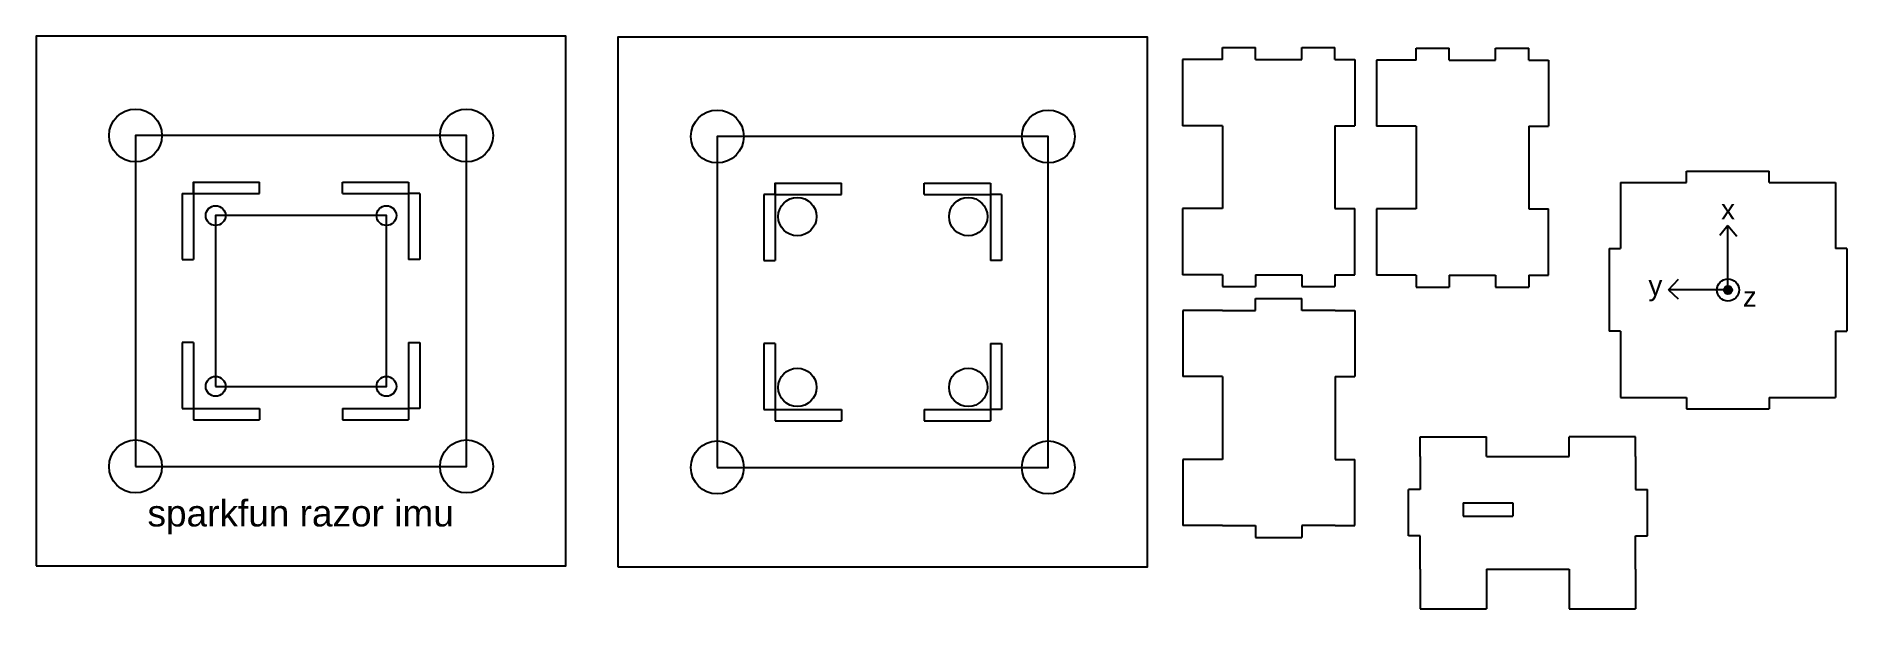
# Model space of a CAD drawing. Header units: inches. Extents: x 0 to 273, y -6 to 80.
import ezdxf

# ---------------------------------------------------------------- set-up
doc = ezdxf.new("R2010")
doc.units = ezdxf.units.IN
doc.header["$MEASUREMENT"] = 0
doc.styles.get("Standard").update_dxf_attribs({"font": 'Arial.ttf'})

msp = doc.modelspace()

# ---------------------------------------------------------------- hatches: boundary and pattern name
h = msp.add_hatch(color=256)
h.dxf.hatch_style = 1
h.paths.add_polyline_path([(255.54, 42.28, 0.414214), (254.93, 41.67), (255.54, 41.67)], flags=17)
h.paths.add_polyline_path([(256.16, 41.67, 0.414214), (255.54, 42.28), (255.54, 41.67), (254.93, 41.67, 1)])

# ---------------------------------------------------------------- linework, layer by layer
for p, q in [((179.17, 76.47), (179.17, 78.27)), ((179.17, 78.27), (184.17, 78.27)), ((184.17, 76.47), (184.17, 78.27)), ((191.17, 76.47), (191.17, 78.27)), ((191.17, 78.27), (196.17, 78.27)), ((196.17, 76.47), (196.17, 78.27)), ((208.45, 76.4), (208.45, 78.2)), ((208.45, 78.2), (213.45, 78.2)), ((213.45, 76.4), (213.45, 78.2)), ((220.45, 78.2), (225.45, 78.2)), ((220.45, 76.4), (220.45, 78.2)), ((225.45, 76.4), (225.45, 78.2)), ((179.17, 76.47), (173.17, 76.47)), ((173.17, 76.47), (173.17, 66.47)), ((184.17, 76.47), (191.17, 76.47)), ((196.17, 76.47), (199.17, 76.47)), ((199.17, 76.47), (199.17, 66.47)), ((208.45, 76.4), (202.45, 76.4)), ((202.45, 76.4), (202.45, 66.4)), ((213.45, 76.4), (220.45, 76.4)), ((225.45, 76.4), (228.45, 76.4)), ((228.45, 76.4), (228.45, 66.4)), ((179.17, 66.47), (173.17, 66.47)), ((179.17, 66.47), (179.17, 53.97)), ((196.17, 66.47), (199.17, 66.47)), ((196.17, 66.47), (196.17, 53.97)), ((208.45, 66.4), (202.45, 66.4)), ((208.45, 66.4), (208.45, 53.9)), ((225.45, 66.4), (228.45, 66.4)), ((225.45, 66.4), (225.45, 53.9)), ((23.75, 57.95), (33.75, 57.95)), ((33.75, 56.25), (33.75, 57.95)), ((46.25, 57.95), (56.25, 57.95)), ((46.25, 56.25), (46.25, 57.95)), ((56.25, 57.95), (56.25, 56.25)), ((111.63, 57.8), (121.63, 57.8)), ((121.63, 56.1), (121.63, 57.8)), ((134.13, 57.8), (144.13, 57.8)), ((134.13, 56.1), (134.13, 57.8)), ((144.13, 57.8), (144.13, 56.1)), ((239.29, 57.92), (239.29, 47.92)), ((239.29, 57.92), (249.29, 57.92)), ((249.29, 57.92), (249.29, 59.62)), ((249.29, 59.62), (261.79, 59.62)), ((261.79, 57.92), (261.79, 59.62)), ((261.79, 57.92), (271.79, 57.92)), ((271.79, 57.92), (271.79, 47.92)), ((22.05, 56.25), (22.05, 46.25)), ((22.05, 56.25), (23.75, 56.25)), ((23.75, 56.25), (23.75, 46.25)), ((23.75, 56.25), (33.75, 56.25)), ((46.25, 56.25), (56.25, 56.25)), ((56.25, 56.25), (56.25, 46.25)), ((57.95, 56.25), (56.25, 56.25)), ((57.95, 56.25), (57.95, 46.25)), ((109.93, 56.1), (109.93, 46.1)), ((111.63, 56.1), (109.93, 56.1)), ((111.63, 56.1), (121.63, 56.1)), ((111.63, 56.1), (111.63, 46.1)), ((134.13, 56.1), (144.13, 56.1)), ((144.13, 56.1), (144.13, 46.1)), ((145.83, 56.1), (144.13, 56.1)), ((145.83, 56.1), (145.83, 46.1)), ((179.17, 53.97), (173.17, 53.97)), ((173.17, 53.97), (173.17, 43.97)), ((196.17, 53.97), (199.17, 53.97)), ((199.17, 43.97), (199.17, 53.97)), ((208.45, 53.9), (202.45, 53.9)), ((202.45, 53.9), (202.45, 43.9)), ((225.45, 53.9), (228.45, 53.9)), ((228.45, 43.9), (228.45, 53.9)), ((255.54, 51.41), (254.34, 49.88)), ((255.54, 41.67), (255.54, 51.41)), ((255.54, 51.41), (256.88, 49.8)), ((237.59, 47.92), (239.29, 47.92)), ((237.59, 47.92), (237.59, 35.42)), ((273.49, 47.92), (271.79, 47.92)), ((273.49, 47.92), (273.49, 35.42)), ((22.05, 46.25), (23.75, 46.25)), ((57.95, 46.25), (56.25, 46.25)), ((109.93, 46.1), (111.63, 46.1)), ((145.83, 46.1), (144.13, 46.1)), ((179.17, 43.97), (173.17, 43.97)), ((179.17, 43.97), (179.17, 42.17)), ((184.17, 43.97), (191.17, 43.97)), ((184.17, 43.97), (184.17, 42.17)), ((191.17, 43.97), (191.17, 42.17)), ((196.17, 43.97), (196.17, 42.17)), ((196.17, 43.97), (199.17, 43.97)), ((208.45, 43.9), (202.45, 43.9)), ((208.45, 43.9), (208.45, 42.1)), ((213.45, 43.9), (220.45, 43.9)), ((213.45, 43.9), (213.45, 42.1)), ((220.45, 43.9), (220.45, 42.1)), ((225.45, 43.9), (228.45, 43.9)), ((225.45, 43.9), (225.45, 42.1)), ((179.17, 42.17), (184.17, 42.17)), ((191.17, 42.17), (196.17, 42.17)), ((208.45, 42.1), (213.45, 42.1)), ((220.45, 42.1), (225.45, 42.1)), ((246.57, 41.67), (248.09, 43.3)), ((255.54, 41.67), (246.57, 41.67)), ((246.57, 41.67), (248.01, 40.34)), ((179.19, 38.57), (173.19, 38.57)), ((173.19, 38.57), (173.19, 28.57)), ((179.19, 38.57), (184.19, 38.57)), ((184.19, 38.57), (184.19, 40.37)), ((184.19, 40.37), (191.19, 40.37)), ((191.19, 38.57), (191.19, 40.37)), ((196.19, 38.57), (191.19, 38.57)), ((196.19, 38.57), (199.19, 38.57)), ((199.19, 38.57), (199.19, 28.57)), ((23.75, 33.75), (22.05, 33.75)), ((22.05, 33.75), (22.05, 23.75)), ((23.75, 33.75), (23.75, 23.75)), ((56.25, 33.75), (56.25, 23.75)), ((56.25, 33.75), (57.95, 33.75)), ((57.95, 33.75), (57.95, 23.75)), ((109.93, 33.6), (109.93, 23.6)), ((111.63, 33.6), (109.93, 33.6)), ((111.63, 33.6), (111.63, 23.6)), ((144.13, 33.6), (144.13, 23.6)), ((144.13, 33.6), (145.83, 33.6)), ((145.83, 33.6), (145.83, 23.6)), ((239.29, 35.42), (237.59, 35.42)), ((239.29, 35.42), (239.29, 25.42)), ((271.79, 35.42), (271.79, 25.42)), ((271.79, 35.42), (273.49, 35.42)), ((179.19, 28.57), (173.19, 28.57)), ((179.19, 28.57), (179.19, 16.07)), ((196.19, 28.57), (199.19, 28.57)), ((196.19, 28.57), (196.19, 16.07)), ((239.29, 25.42), (249.29, 25.42)), ((249.29, 25.42), (249.29, 23.72)), ((261.79, 25.42), (271.79, 25.42)), ((261.79, 25.42), (261.79, 23.72)), ((22.05, 23.75), (23.75, 23.75)), ((23.75, 23.75), (33.75, 23.75)), ((23.75, 23.75), (23.75, 22.05)), ((23.75, 22.05), (33.75, 22.05)), ((33.75, 23.75), (33.75, 22.05)), ((46.25, 23.75), (46.25, 22.05)), ((46.25, 23.75), (56.25, 23.75)), ((46.25, 22.05), (56.25, 22.05)), ((56.25, 23.75), (56.25, 22.05)), ((57.95, 23.75), (56.25, 23.75)), ((109.93, 23.6), (111.63, 23.6)), ((111.63, 23.6), (121.63, 23.6)), ((111.63, 23.6), (111.63, 21.9)), ((111.63, 21.9), (121.63, 21.9)), ((121.63, 23.6), (121.63, 21.9)), ((134.13, 23.6), (144.13, 23.6)), ((134.13, 23.6), (134.13, 21.9)), ((134.13, 21.9), (144.13, 21.9)), ((144.13, 23.6), (144.13, 21.9)), ((145.83, 23.6), (144.13, 23.6)), ((249.29, 23.72), (261.79, 23.72)), ((209.07, 19.5), (219.07, 19.5)), ((209.07, 16.5), (209.07, 19.5)), ((219.07, 16.5), (219.07, 19.5)), ((241.57, 19.5), (231.57, 19.5)), ((231.57, 16.5), (231.57, 19.5)), ((241.57, 16.5), (241.57, 19.5)), ((209.07, 16.5), (209.07, 11.5)), ((219.07, 16.5), (231.57, 16.5)), ((241.57, 16.5), (241.57, 11.5)), ((179.19, 16.07), (173.19, 16.07)), ((173.19, 16.07), (173.19, 6.07)), ((196.19, 16.07), (199.19, 16.07)), ((199.19, 6.07), (199.19, 16.07)), ((209.07, 11.5), (207.27, 11.5)), ((207.27, 4.5), (207.27, 11.5)), ((241.57, 11.5), (243.37, 11.5)), ((243.37, 4.5), (243.37, 11.5)), ((215.57, 9.5), (215.57, 7.5)), ((215.57, 9.5), (223.07, 9.5)), ((223.07, 9.5), (223.07, 7.5)), ((179.19, 6.07), (173.19, 6.07)), ((179.19, 6.07), (184.19, 6.07)), ((184.19, 6.07), (184.19, 4.27)), ((191.19, 6.07), (191.19, 4.27)), ((196.19, 6.07), (191.19, 6.07)), ((196.19, 6.07), (199.19, 6.07)), ((215.57, 7.5), (223.07, 7.5)), ((184.19, 4.27), (191.19, 4.27)), ((209.07, 4.5), (207.27, 4.5)), ((209.07, -0.5), (209.07, 4.5)), ((241.57, 4.5), (243.37, 4.5)), ((241.57, -0.5), (241.57, 4.5)), ((209.07, -0.5), (209.07, -6.5)), ((219.07, -0.5), (219.07, -6.5)), ((219.07, -0.5), (231.57, -0.5)), ((231.57, -0.5), (231.57, -6.5)), ((241.57, -0.5), (241.57, -6.5)), ((209.07, -6.5), (219.07, -6.5)), ((231.57, -6.5), (241.57, -6.5))]:
    msp.add_line(p, q)
for points in [[(0, 0), (80, 0), (80, 80), (0, 80)], [(87.88, -0.15), (167.88, -0.15), (167.88, 79.85), (87.88, 79.85)], [(23.75, 57.95), (23.75, 57.95), (23.75, 56.25), (23.75, 56.25)], [(111.63, 57.8), (111.63, 57.8), (111.63, 56.1), (111.63, 56.1)]]:
    msp.add_lwpolyline(points, close=True)
at = {"color": 1}
for points in [[(15, 15), (65, 15), (65, 65), (15, 65)], [(102.88, 14.85), (152.88, 14.85), (152.88, 64.85), (102.88, 64.85)], [(27.1, 27.1), (52.9, 27.1), (52.9, 52.9), (27.1, 52.9)]]:
    msp.add_lwpolyline(points, close=True, dxfattribs=at)
for centre, radius in [((15, 65), 4), ((65, 65), 4), ((102.88, 64.85), 4), ((152.88, 64.85), 4), ((114.98, 52.75), 2.9), ((140.78, 52.75), 2.9), ((27.1, 52.9), 1.5), ((52.9, 52.9), 1.5), ((255.54, 41.67), 1.68), ((255.54, 41.67), 0.615), ((27.1, 27.1), 1.5), ((52.9, 27.1), 1.5), ((114.98, 26.95), 2.9), ((140.78, 26.95), 2.9), ((15, 15), 4), ((65, 15), 4), ((102.88, 14.85), 4), ((152.88, 14.85), 4)]:
    msp.add_circle(centre, radius)

# ---------------------------------------------------------------- texts
for s, height, p in [('x', 3, (254.51, 52.33)), ('y', 3, (243.53, 40.85)), ('z', 3, (257.81, 39.16)), ('sparkfun razor imu', 4, (16.81, 5.94))]:
    msp.add_text(s, height=height).set_placement(p)

doc.saveas('drawing.dxf')
